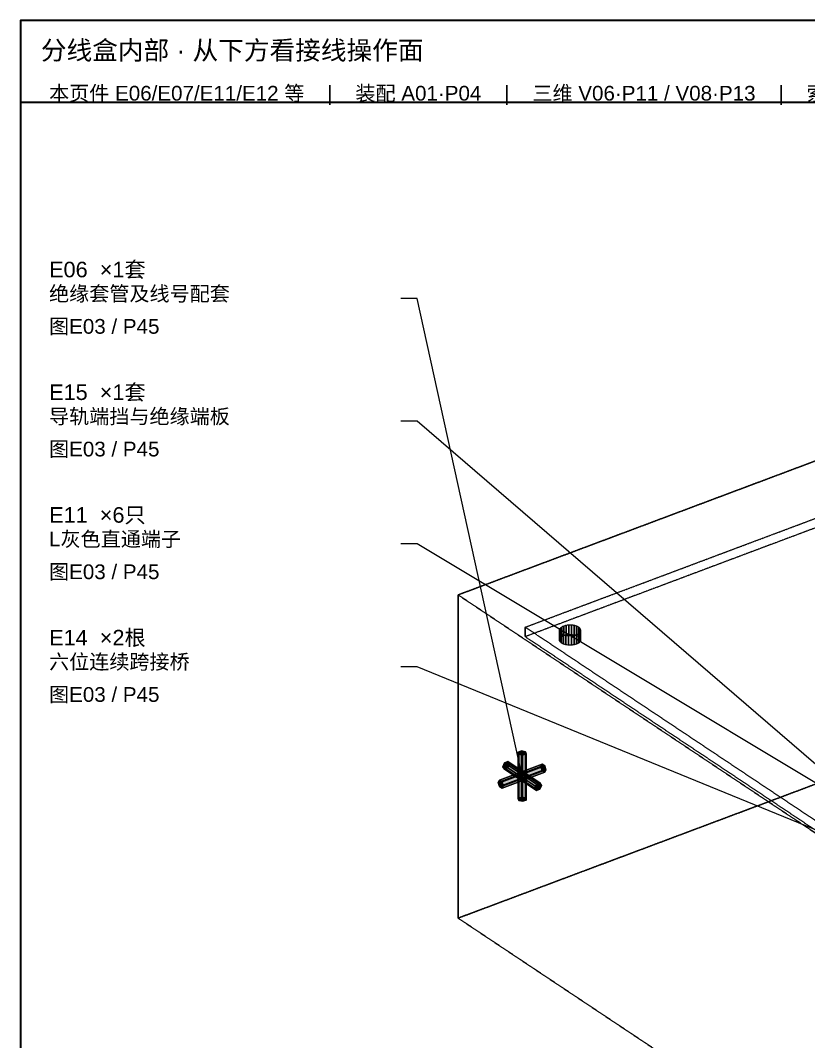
# Model space of a CAD drawing. Header units: millimetres. Extents: x 50 to 612415, y 2 to 4150.
# Drawn here: x 540050 to 541977, y 1653 to 4150 of the extents above; entities that cross this region are included whole.
import ezdxf

# ---------------------------------------------------------------- set-up
doc = ezdxf.new("R2010")
doc.units = ezdxf.units.MM
doc.linetypes.add('DASHED', pattern=[1.524, 1.27, -0.254])
for name, color, linetype, lineweight in [('DIM', 7, 'Continuous', 13), ('FRAME', 7, 'Continuous', 35), ('HATCH', 8, 'Continuous', 9), ('HIDDEN', 8, 'DASHED', 13), ('NOTE', 7, 'Continuous', 18), ('OUTLINE', 7, 'Continuous', 25)]:
    doc.layers.add(name, color=color, linetype=linetype, lineweight=lineweight)
doc.styles.add('CN', font='Arial Unicode.ttf')

msp = doc.modelspace()

# ---------------------------------------------------------------- hatches: boundary and pattern name
at = {"layer": 'HATCH', "true_color": 0xe6a546}
for points in [[(541286.019, 2356.916), (541266.838, 2361.012), (541275.181, 2364.141)], [(541286.019, 2356.916), (541268.086, 2355.835), (541266.838, 2361.012)], [(541286.019, 2356.916), (541277.676, 2353.787), (541268.086, 2355.835)], [(541286.019, 2356.916), (541275.181, 2364.141), (541284.771, 2362.093)], [(541227.414, 2288.7), (541221.157, 2292.871), (541325.443, 2331.978), (541331.7, 2327.807)], [(541233.15, 2334.846), (541241.493, 2337.975), (541319.707, 2285.832), (541311.364, 2282.703)], [(541241.493, 2322.332), (541233.15, 2319.203), (541311.364, 2267.061), (541319.707, 2270.189)], [(541221.157, 2277.228), (541227.414, 2273.057), (541331.7, 2312.164), (541325.443, 2316.336)], [(541275.181, 2251.248), (541266.838, 2248.12), (541286.019, 2244.023)], [(541266.838, 2248.12), (541268.086, 2242.943), (541286.019, 2244.023)], [(541284.771, 2249.2), (541275.181, 2251.248), (541286.019, 2244.023)], [(541268.086, 2242.943), (541277.676, 2240.895), (541286.019, 2244.023)]]:
    msp.add_hatch(color=33, dxfattribs=at).paths.add_polyline_path(points)
at = {"layer": 'HATCH', "true_color": 0xd99b46}
for points in [[(541266.838, 2248.12), (541275.181, 2251.248), (541275.181, 2364.141), (541266.838, 2361.012)], [(541286.019, 2244.023), (541277.676, 2240.895), (541277.676, 2353.787), (541286.019, 2356.916)], [(541228.979, 2325.461), (541233.15, 2319.203), (541233.15, 2334.846)], [(541245.664, 2331.718), (541241.493, 2337.975), (541233.15, 2334.846)], [(541233.15, 2319.203), (541241.493, 2322.332), (541233.15, 2334.846)], [(541241.493, 2322.332), (541245.664, 2331.718), (541233.15, 2334.846)], [(541311.364, 2282.703), (541311.364, 2267.061), (541307.193, 2273.318)], [(541311.364, 2282.703), (541319.707, 2285.832), (541323.879, 2279.575)], [(541311.364, 2282.703), (541319.707, 2270.189), (541311.364, 2267.061)], [(541311.364, 2282.703), (541323.879, 2279.575), (541319.707, 2270.189)]]:
    msp.add_hatch(color=33, dxfattribs=at).paths.add_polyline_path(points)
at = {"layer": 'HATCH', "true_color": 0xcf9446}
for points in [[(541268.086, 2242.943), (541266.838, 2248.12), (541266.838, 2361.012), (541268.086, 2355.835)], [(541284.771, 2249.2), (541286.019, 2244.023), (541286.019, 2356.916), (541284.771, 2362.093)]]:
    msp.add_hatch(color=33, dxfattribs=at).paths.add_polyline_path(points)
at = {"layer": 'HATCH', "true_color": 0xdb9c46}
for points in [[(541277.676, 2240.895), (541268.086, 2242.943), (541268.086, 2355.835), (541277.676, 2353.787)], [(541275.181, 2251.248), (541284.771, 2249.2), (541284.771, 2362.093), (541275.181, 2364.141)]]:
    msp.add_hatch(color=33, dxfattribs=at).paths.add_polyline_path(points)
at = {"layer": 'HATCH', "true_color": 0xe4a346}
for points in [[(541221.157, 2292.871), (541218.029, 2287.136), (541322.314, 2326.243), (541325.443, 2331.978)], [(541227.414, 2273.057), (541230.543, 2278.793), (541334.829, 2317.9), (541331.7, 2312.164)]]:
    msp.add_hatch(color=33, dxfattribs=at).paths.add_polyline_path(points)
at = {"layer": 'HATCH', "true_color": 0xd09446}
for points in [[(541218.029, 2287.136), (541221.157, 2277.228), (541325.443, 2316.336), (541322.314, 2326.243)], [(541230.543, 2278.793), (541227.414, 2288.7), (541331.7, 2327.807), (541334.829, 2317.9)]]:
    msp.add_hatch(color=33, dxfattribs=at).paths.add_polyline_path(points)
at = {"layer": 'HATCH', "true_color": 0xd29646}
for points in [[(541228.979, 2325.461), (541233.15, 2334.846), (541311.364, 2282.703), (541307.193, 2273.318)], [(541245.664, 2331.718), (541241.493, 2322.332), (541319.707, 2270.189), (541323.879, 2279.575)]]:
    msp.add_hatch(color=33, dxfattribs=at).paths.add_polyline_path(points)
at = {"layer": 'HATCH', "true_color": 0xe1a146}
for points in [[(541233.15, 2319.203), (541228.979, 2325.461), (541307.193, 2273.318), (541311.364, 2267.061)], [(541241.493, 2337.975), (541245.664, 2331.718), (541323.879, 2279.575), (541319.707, 2285.832)]]:
    msp.add_hatch(color=33, dxfattribs=at).paths.add_polyline_path(points)
at = {"layer": 'HATCH', "true_color": 0xd69946}
for points in [[(541331.7, 2327.807), (541325.443, 2331.978), (541322.314, 2326.243)], [(541331.7, 2327.807), (541322.314, 2326.243), (541325.443, 2316.336)], [(541331.7, 2327.807), (541325.443, 2316.336), (541331.7, 2312.164)], [(541331.7, 2327.807), (541331.7, 2312.164), (541334.829, 2317.9)], [(541218.029, 2287.136), (541221.157, 2292.871), (541227.414, 2288.7)], [(541221.157, 2277.228), (541218.029, 2287.136), (541227.414, 2288.7)], [(541227.414, 2273.057), (541221.157, 2277.228), (541227.414, 2288.7)], [(541230.543, 2278.793), (541227.414, 2273.057), (541227.414, 2288.7)]]:
    msp.add_hatch(color=33, dxfattribs=at).paths.add_polyline_path(points)

# ---------------------------------------------------------------- linework, layer by layer
at = {"layer": 'DIM'}
for points in [[(541276.429, 2302.518), (541020, 3470), (540980, 3470)], [(542194.143, 2158.569), (541020, 3170), (540980, 3170)], [(542545.977, 1954.531), (541020, 2870), (540980, 2870)], [(542580, 1931.849), (541020, 2570), (540980, 2570)]]:
    msp.add_lwpolyline(points, dxfattribs=at)
msp.add_circle((541276.429, 2302.518), 5.5, dxfattribs=at)
at = {"layer": 'FRAME'}
msp.add_line((540050, 3950), (545890, 3950), dxfattribs=at)
msp.add_lwpolyline([(540050, 50), (545890, 50), (545890, 4150), (540050, 4150)], close=True, dxfattribs=at)
at = {"layer": 'HIDDEN', "color": 35, "true_color": 0xa8732e}
for p, q in [((541120, 2745.481), (543205.714, 3527.624)), ((543205.714, 3527.624), (541120, 2745.481)), ((541120, 1955.233), (541120, 2745.481)), ((541120, 2745.481), (542684.286, 1702.624)), ((542684.286, 1702.624), (541120, 2745.481)), ((541120, 2745.481), (541120, 1955.233)), ((543205.714, 2737.376), (541120, 1955.233)), ((541120, 1955.233), (543205.714, 2737.376)), ((542684.286, 912.376), (541120, 1955.233)), ((541120, 1955.233), (542684.286, 912.376))]:
    msp.add_line(p, q, dxfattribs=at)
at = {"layer": 'HIDDEN', "color": 253, "true_color": 0xaab5af}
for p, q in [((541284.25, 2666.578), (543182.25, 3378.328)), ((541284.25, 2666.578), (543182.25, 3378.328)), ((543182.25, 3355.185), (541284.25, 2643.435)), ((543182.25, 3355.185), (541284.25, 2643.435)), ((541390.631, 2671.699), (541384.038, 2670.854)), ((541390.631, 2671.699), (541384.038, 2670.854)), ((541390.631, 2648.556), (541390.631, 2671.699)), ((541397.437, 2671.661), (541390.631, 2671.699)), ((541390.631, 2671.699), (541390.631, 2648.556)), ((541397.437, 2671.661), (541390.631, 2671.699)), ((541403.991, 2670.744), (541397.437, 2671.661)), ((541397.437, 2671.661), (541397.437, 2648.518)), ((541397.437, 2648.518), (541397.437, 2671.661)), ((541403.991, 2670.744), (541397.437, 2671.661)), ((542707.75, 1717.578), (541284.25, 2666.578)), ((542707.75, 1717.578), (541284.25, 2666.578)), ((541284.25, 2666.578), (541284.25, 2643.435)), ((541284.25, 2643.435), (541284.25, 2666.578)), ((541367.941, 2660.6), (541367.866, 2657.197)), ((541367.941, 2660.6), (541367.866, 2657.197)), ((541367.866, 2657.197), (541369.555, 2653.901)), ((541367.866, 2634.054), (541367.866, 2657.197)), ((541367.866, 2657.197), (541369.555, 2653.901)), ((541367.866, 2657.197), (541367.866, 2634.054)), ((541369.774, 2663.877), (541367.941, 2660.6)), ((541369.774, 2663.877), (541367.941, 2660.6)), ((541367.941, 2637.457), (541367.941, 2660.6)), ((541367.941, 2660.6), (541367.941, 2637.457)), ((541369.555, 2630.758), (541369.555, 2653.901)), ((541369.555, 2653.901), (541372.893, 2650.935)), ((541369.555, 2653.901), (541372.893, 2650.935)), ((541369.555, 2653.901), (541369.555, 2630.758)), ((541373.242, 2666.805), (541369.774, 2663.877)), ((541373.242, 2666.805), (541369.774, 2663.877)), ((541369.774, 2640.734), (541369.774, 2663.877)), ((541369.774, 2663.877), (541369.774, 2640.734)), ((541372.893, 2650.935), (541377.652, 2648.503)), ((541372.893, 2627.792), (541372.893, 2650.935)), ((541372.893, 2650.935), (541377.652, 2648.503)), ((541372.893, 2650.935), (541372.893, 2627.792)), ((541378.107, 2669.185), (541373.242, 2666.805)), ((541378.107, 2669.185), (541373.242, 2666.805)), ((541373.242, 2643.662), (541373.242, 2666.805)), ((541373.242, 2666.805), (541373.242, 2643.662)), ((541377.652, 2648.503), (541383.509, 2646.769)), ((541377.652, 2625.36), (541377.652, 2648.503)), ((541377.652, 2648.503), (541383.509, 2646.769)), ((541377.652, 2648.503), (541377.652, 2625.36)), ((541384.038, 2670.854), (541378.107, 2669.185)), ((541384.038, 2670.854), (541378.107, 2669.185)), ((541378.107, 2646.042), (541378.107, 2669.185)), ((541378.107, 2669.185), (541378.107, 2646.042)), ((541378.107, 2646.042), (541384.038, 2647.711)), ((541378.107, 2646.042), (541384.038, 2647.711)), ((541383.509, 2646.769), (541390.063, 2645.852)), ((541383.509, 2623.626), (541383.509, 2646.769)), ((541383.509, 2646.769), (541390.063, 2645.852)), ((541383.509, 2646.769), (541383.509, 2623.626)), ((541384.038, 2647.711), (541384.038, 2670.854)), ((541384.038, 2670.854), (541384.038, 2647.711)), ((541384.038, 2647.711), (541390.631, 2648.556)), ((541384.038, 2647.711), (541390.631, 2648.556)), ((541390.631, 2648.556), (541397.437, 2648.518)), ((541390.631, 2648.556), (541397.437, 2648.518)), ((541396.869, 2645.814), (541403.462, 2646.659)), ((541396.869, 2645.814), (541403.462, 2646.659)), ((541397.437, 2648.518), (541403.991, 2647.601)), ((541397.437, 2648.518), (541403.991, 2647.601)), ((541403.462, 2646.659), (541409.393, 2648.328)), ((541403.462, 2646.659), (541409.393, 2648.328)), ((541403.462, 2646.659), (541403.462, 2623.516)), ((541403.462, 2623.516), (541403.462, 2646.659)), ((541409.848, 2669.011), (541403.991, 2670.744)), ((541403.991, 2670.744), (541403.991, 2647.601)), ((541403.991, 2647.601), (541403.991, 2670.744)), ((541409.848, 2669.011), (541403.991, 2670.744)), ((541403.991, 2647.601), (541409.848, 2645.868)), ((541403.991, 2647.601), (541409.848, 2645.868)), ((541409.393, 2648.328), (541414.258, 2650.708)), ((541409.393, 2648.328), (541414.258, 2650.708)), ((541409.393, 2648.328), (541409.393, 2625.185)), ((541409.393, 2625.185), (541409.393, 2648.328)), ((541414.607, 2666.578), (541409.848, 2669.011)), ((541409.848, 2669.011), (541409.848, 2645.868)), ((541409.848, 2645.868), (541409.848, 2669.011)), ((541414.607, 2666.578), (541409.848, 2669.011)), ((541414.258, 2650.708), (541417.726, 2653.636)), ((541414.258, 2650.708), (541417.726, 2653.636)), ((541414.258, 2650.708), (541414.258, 2627.565)), ((541414.258, 2627.565), (541414.258, 2650.708)), ((541417.945, 2663.612), (541414.607, 2666.578)), ((541417.945, 2663.612), (541414.607, 2666.578)), ((541414.607, 2666.578), (541414.607, 2643.435)), ((541414.607, 2643.435), (541414.607, 2666.578)), ((541417.726, 2653.636), (541419.559, 2656.913)), ((541417.726, 2653.636), (541419.559, 2656.913)), ((541417.726, 2653.636), (541417.726, 2630.493)), ((541417.726, 2630.493), (541417.726, 2653.636)), ((541419.634, 2660.316), (541417.945, 2663.612)), ((541419.634, 2660.316), (541417.945, 2663.612)), ((541417.945, 2663.612), (541417.945, 2640.469)), ((541417.945, 2640.469), (541417.945, 2663.612)), ((541419.559, 2656.913), (541419.634, 2660.316)), ((541419.559, 2656.913), (541419.634, 2660.316)), ((541419.559, 2656.913), (541419.559, 2633.77)), ((541419.559, 2633.77), (541419.559, 2656.913)), ((541419.634, 2660.316), (541419.634, 2637.173)), ((541419.634, 2637.173), (541419.634, 2660.316)), ((541284.25, 2643.435), (542707.75, 1694.435)), ((541284.25, 2643.435), (542707.75, 1694.435)), ((541367.866, 2634.054), (541367.941, 2637.457)), ((541367.866, 2634.054), (541367.941, 2637.457)), ((541369.555, 2630.758), (541367.866, 2634.054)), ((541369.555, 2630.758), (541367.866, 2634.054)), ((541367.941, 2637.457), (541369.774, 2640.734)), ((541367.941, 2637.457), (541369.774, 2640.734)), ((541372.893, 2627.792), (541369.555, 2630.758)), ((541372.893, 2627.792), (541369.555, 2630.758)), ((541369.774, 2640.734), (541373.242, 2643.662)), ((541369.774, 2640.734), (541373.242, 2643.662)), ((541377.652, 2625.36), (541372.893, 2627.792)), ((541377.652, 2625.36), (541372.893, 2627.792)), ((541373.242, 2643.662), (541378.107, 2646.042)), ((541373.242, 2643.662), (541378.107, 2646.042)), ((541383.509, 2623.626), (541377.652, 2625.36)), ((541383.509, 2623.626), (541377.652, 2625.36)), ((541390.063, 2622.709), (541383.509, 2623.626)), ((541390.063, 2622.709), (541383.509, 2623.626)), ((541390.063, 2645.852), (541396.869, 2645.814)), ((541390.063, 2622.709), (541390.063, 2645.852)), ((541390.063, 2645.852), (541396.869, 2645.814)), ((541390.063, 2645.852), (541390.063, 2622.709)), ((541396.869, 2622.671), (541390.063, 2622.709)), ((541396.869, 2622.671), (541390.063, 2622.709)), ((541396.869, 2645.814), (541396.869, 2622.671)), ((541396.869, 2622.671), (541396.869, 2645.814)), ((541403.462, 2623.516), (541396.869, 2622.671)), ((541403.462, 2623.516), (541396.869, 2622.671)), ((541409.393, 2625.185), (541403.462, 2623.516)), ((541409.393, 2625.185), (541403.462, 2623.516)), ((541414.258, 2627.565), (541409.393, 2625.185)), ((541414.258, 2627.565), (541409.393, 2625.185)), ((541409.848, 2645.868), (541414.607, 2643.435)), ((541409.848, 2645.868), (541414.607, 2643.435)), ((541417.726, 2630.493), (541414.258, 2627.565)), ((541417.726, 2630.493), (541414.258, 2627.565)), ((541414.607, 2643.435), (541417.945, 2640.469)), ((541414.607, 2643.435), (541417.945, 2640.469)), ((541419.559, 2633.77), (541417.726, 2630.493)), ((541419.559, 2633.77), (541417.726, 2630.493)), ((541417.945, 2640.469), (541419.634, 2637.173)), ((541417.945, 2640.469), (541419.634, 2637.173)), ((541419.634, 2637.173), (541419.559, 2633.77)), ((541419.634, 2637.173), (541419.559, 2633.77))]:
    msp.add_line(p, q, dxfattribs=at)
at = {"layer": 'OUTLINE', "color": 139, "true_color": 0x42544a}
for p, q in [((541266.838, 2361.012), (541275.181, 2364.141)), ((541275.181, 2364.141), (541266.838, 2361.012)), ((541268.086, 2355.835), (541266.838, 2361.012)), ((541266.838, 2248.12), (541266.838, 2361.012)), ((541266.838, 2361.012), (541268.086, 2355.835)), ((541266.838, 2361.012), (541266.838, 2248.12)), ((541277.676, 2353.787), (541268.086, 2355.835)), ((541268.086, 2242.943), (541268.086, 2355.835)), ((541268.086, 2355.835), (541277.676, 2353.787)), ((541268.086, 2355.835), (541268.086, 2242.943)), ((541275.181, 2364.141), (541284.771, 2362.093)), ((541275.181, 2251.248), (541275.181, 2364.141)), ((541284.771, 2362.093), (541275.181, 2364.141)), ((541275.181, 2364.141), (541275.181, 2251.248)), ((541286.019, 2356.916), (541277.676, 2353.787)), ((541277.676, 2353.787), (541286.019, 2356.916)), ((541277.676, 2353.787), (541277.676, 2240.895)), ((541277.676, 2240.895), (541277.676, 2353.787)), ((541284.771, 2362.093), (541286.019, 2356.916)), ((541286.019, 2356.916), (541284.771, 2362.093)), ((541284.771, 2362.093), (541284.771, 2249.2)), ((541284.771, 2249.2), (541284.771, 2362.093)), ((541286.019, 2356.916), (541286.019, 2244.023)), ((541286.019, 2244.023), (541286.019, 2356.916)), ((541218.029, 2287.136), (541322.314, 2326.243)), ((541322.314, 2326.243), (541218.029, 2287.136)), ((541221.157, 2292.871), (541325.443, 2331.978)), ((541325.443, 2331.978), (541221.157, 2292.871)), ((541227.414, 2288.7), (541331.7, 2327.807)), ((541331.7, 2327.807), (541227.414, 2288.7)), ((541228.979, 2325.461), (541233.15, 2334.846)), ((541233.15, 2334.846), (541228.979, 2325.461)), ((541307.193, 2273.318), (541228.979, 2325.461)), ((541233.15, 2319.203), (541228.979, 2325.461)), ((541228.979, 2325.461), (541307.193, 2273.318)), ((541228.979, 2325.461), (541233.15, 2319.203)), ((541233.15, 2334.846), (541241.493, 2337.975)), ((541241.493, 2337.975), (541233.15, 2334.846)), ((541233.15, 2334.846), (541311.364, 2282.703)), ((541311.364, 2282.703), (541233.15, 2334.846)), ((541241.493, 2322.332), (541233.15, 2319.203)), ((541233.15, 2319.203), (541241.493, 2322.332)), ((541241.493, 2337.975), (541319.707, 2285.832)), ((541241.493, 2337.975), (541245.664, 2331.718)), ((541319.707, 2285.832), (541241.493, 2337.975)), ((541245.664, 2331.718), (541241.493, 2337.975)), ((541245.664, 2331.718), (541241.493, 2322.332)), ((541241.493, 2322.332), (541245.664, 2331.718)), ((541319.707, 2270.189), (541241.493, 2322.332)), ((541241.493, 2322.332), (541319.707, 2270.189)), ((541245.664, 2331.718), (541323.879, 2279.575)), ((541323.879, 2279.575), (541245.664, 2331.718)), ((541322.314, 2326.243), (541325.443, 2331.978)), ((541325.443, 2331.978), (541322.314, 2326.243)), ((541325.443, 2316.336), (541322.314, 2326.243)), ((541322.314, 2326.243), (541325.443, 2316.336)), ((541325.443, 2331.978), (541331.7, 2327.807)), ((541331.7, 2327.807), (541325.443, 2331.978)), ((541331.7, 2327.807), (541334.829, 2317.9)), ((541334.829, 2317.9), (541331.7, 2327.807)), ((541325.443, 2316.336), (541221.157, 2277.228)), ((541221.157, 2277.228), (541325.443, 2316.336)), ((541331.7, 2312.164), (541227.414, 2273.057)), ((541227.414, 2273.057), (541331.7, 2312.164)), ((541334.829, 2317.9), (541230.543, 2278.793)), ((541230.543, 2278.793), (541334.829, 2317.9)), ((541311.364, 2267.061), (541233.15, 2319.203)), ((541233.15, 2319.203), (541311.364, 2267.061)), ((541331.7, 2312.164), (541325.443, 2316.336)), ((541325.443, 2316.336), (541331.7, 2312.164)), ((541334.829, 2317.9), (541331.7, 2312.164)), ((541331.7, 2312.164), (541334.829, 2317.9)), ((541218.029, 2287.136), (541221.157, 2292.871)), ((541221.157, 2292.871), (541218.029, 2287.136)), ((541221.157, 2277.228), (541218.029, 2287.136)), ((541218.029, 2287.136), (541221.157, 2277.228)), ((541221.157, 2292.871), (541227.414, 2288.7)), ((541227.414, 2288.7), (541221.157, 2292.871)), ((541227.414, 2273.057), (541221.157, 2277.228)), ((541221.157, 2277.228), (541227.414, 2273.057)), ((541227.414, 2288.7), (541230.543, 2278.793)), ((541230.543, 2278.793), (541227.414, 2288.7)), ((541230.543, 2278.793), (541227.414, 2273.057)), ((541227.414, 2273.057), (541230.543, 2278.793)), ((541307.193, 2273.318), (541311.364, 2282.703)), ((541311.364, 2282.703), (541307.193, 2273.318)), ((541311.364, 2267.061), (541307.193, 2273.318)), ((541307.193, 2273.318), (541311.364, 2267.061)), ((541311.364, 2282.703), (541319.707, 2285.832)), ((541319.707, 2285.832), (541311.364, 2282.703)), ((541319.707, 2285.832), (541323.879, 2279.575)), ((541323.879, 2279.575), (541319.707, 2285.832)), ((541323.879, 2279.575), (541319.707, 2270.189)), ((541319.707, 2270.189), (541323.879, 2279.575)), ((541266.838, 2248.12), (541275.181, 2251.248)), ((541275.181, 2251.248), (541266.838, 2248.12)), ((541268.086, 2242.943), (541266.838, 2248.12)), ((541266.838, 2248.12), (541268.086, 2242.943)), ((541275.181, 2251.248), (541284.771, 2249.2)), ((541284.771, 2249.2), (541275.181, 2251.248)), ((541284.771, 2249.2), (541286.019, 2244.023)), ((541286.019, 2244.023), (541284.771, 2249.2)), ((541319.707, 2270.189), (541311.364, 2267.061)), ((541311.364, 2267.061), (541319.707, 2270.189)), ((541277.676, 2240.895), (541268.086, 2242.943)), ((541268.086, 2242.943), (541277.676, 2240.895)), ((541286.019, 2244.023), (541277.676, 2240.895)), ((541277.676, 2240.895), (541286.019, 2244.023))]:
    msp.add_line(p, q, dxfattribs=at)

# ---------------------------------------------------------------- texts
at = {"layer": 'NOTE', "attachment_point": 1, "style": 'CN'}
for s, insert, char_height, width in [('分线盒内部 · 从下方看接线操作面', (540100, 4100), 46, 4840), ('本页件 E06/E07/E11/E12 等    |    装配 A01·P04    |    三维 V06·P11 / V08·P13    |    索引 I03·P03', (540120, 3990), 36, 5700), ('E06  ×1套', (540120, 3560), 38, 900), ('绝缘套管及线号配套', (540120, 3500), 36, 900), ('图E03 / P45', (540120, 3420), 36, 900), ('E15  ×1套', (540120, 3260), 38, 900), ('导轨端挡与绝缘端板', (540120, 3200), 36, 900), ('图E03 / P45', (540120, 3120), 36, 900), ('E11  ×6只', (540120, 2960), 38, 900), ('L灰色直通端子', (540120, 2900), 36, 900), ('图E03 / P45', (540120, 2820), 36, 900), ('E14  ×2根', (540120, 2660), 38, 900), ('六位连续跨接桥', (540120, 2600), 36, 900), ('图E03 / P45', (540120, 2520), 36, 900)]:
    msp.add_mtext(s, dxfattribs=dict(at, insert=insert, char_height=char_height, width=width))

doc.saveas('drawing.dxf')
